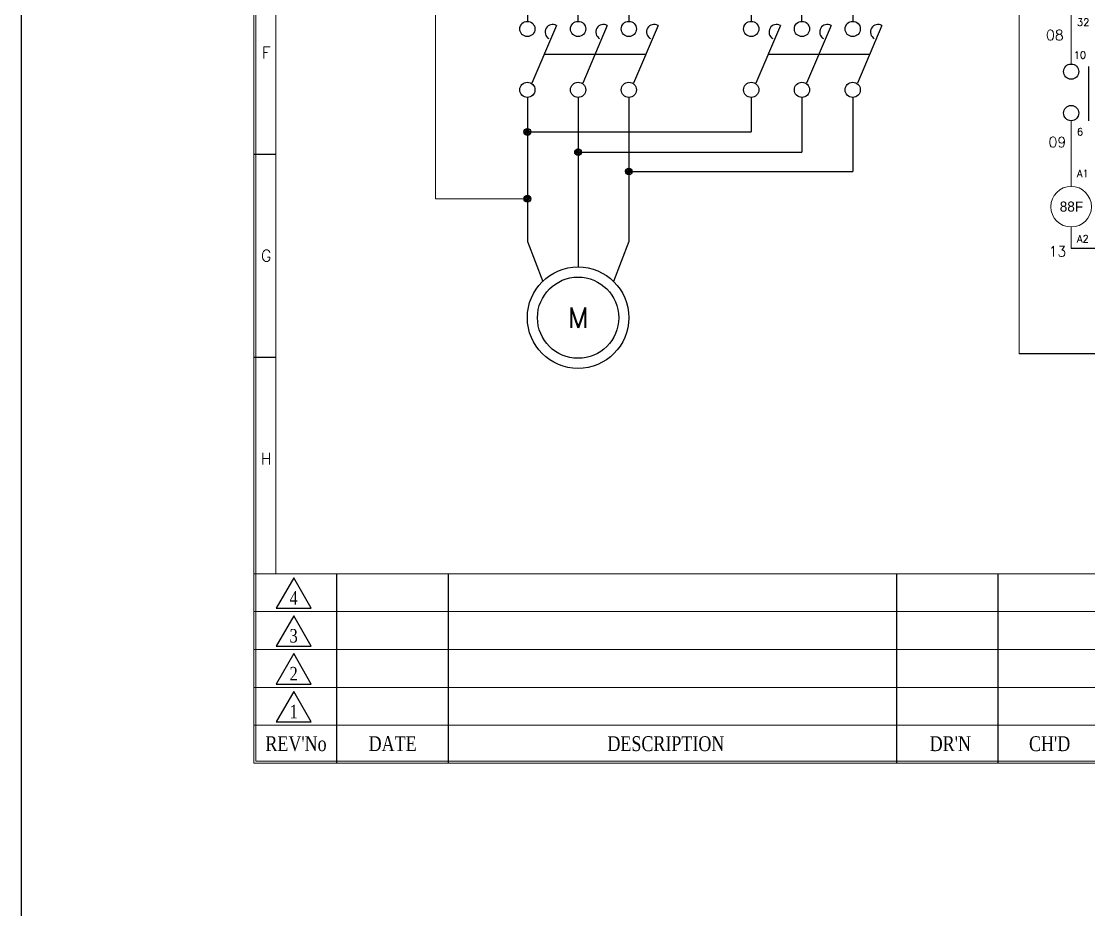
# Model space of a CAD drawing. Header units: millimetres. Extents: x 107 to 2900, y 85 to 3996.
# Drawn here: x 1879.8 to 2220.6, y 1311.2 to 1594.7 of the extents above; entities that cross this region are included whole.
import ezdxf
from ezdxf.enums import TextEntityAlignment as Align
from ezdxf.lldxf.tags import DXFTag

# ---------------------------------------------------------------- set-up
doc = ezdxf.new("R2010")
doc.units = ezdxf.units.MM
for name, color, linetype in [('1', 1, 'CENTER'), ('10', 1, 'Continuous'), ('20', 2, 'Continuous'), ('30', 3, 'Continuous'), ('40', 4, 'Continuous'), ('70', 7, 'Continuous')]:
    doc.layers.add(name, color=color, linetype=linetype)
doc.styles.add('SIMPLEX', font='SIMPLEX')
doc.styles.add('SS', font='batang.ttc', dxfattribs={"width": 0.8})
doc.styles.get("Standard").update_dxf_attribs({"font": 'BareunDotumPro1.ttf'})
doc.styles.add('STYLE2', font='romant.shx')
tags = doc.linetypes.add('CENTER', pattern=[2, 1.25, -0.25, 0.25, -0.25]).pattern_tags.tags
tags[10:11] = [DXFTag(74, 4), DXFTag(75, 0), DXFTag(340, '0'), DXFTag(46, 1.0), DXFTag(50, 0.0), DXFTag(44, 0.0), DXFTag(45, 0.0)]
tags[8:9] = [DXFTag(74, 4), DXFTag(75, 0), DXFTag(340, '0'), DXFTag(46, 1.0), DXFTag(50, 0.0), DXFTag(44, 0.0), DXFTag(45, 0.0)]
tags[6:7] = [DXFTag(74, 4), DXFTag(75, 0), DXFTag(340, '0'), DXFTag(46, 1.0), DXFTag(50, 0.0), DXFTag(44, 0.0), DXFTag(45, 0.0)]
tags[4:5] = [DXFTag(74, 4), DXFTag(75, 0), DXFTag(340, '0'), DXFTag(46, 1.0), DXFTag(50, 0.0), DXFTag(44, 0.0), DXFTag(45, 0.0)]

msp = doc.modelspace()

# ---------------------------------------------------------------- hatches: boundary and pattern name
at = {"layer": '70'}
h = msp.add_hatch(dxfattribs=at)
h.set_pattern_fill('ANSI33', color=256, scale=2.16, style=0)
h.set_pattern_definition([(45, (3781.93273, 970.9214), (-0.38183766, 0.38183766), []), (45, (3782.31457, 970.9214), (-0.38183766, 0.38183766), [0.27, -0.135])])
h.paths.add_polyline_path([(2041.388, 1560.523, 0.4142136), (2040.308, 1559.443, 0.4142136), (2041.388, 1558.363)])
h.paths.add_polyline_path([(2041.388, 1560.523), (2041.388, 1559.443), (2042.468, 1559.443, 0.4142136)])
h.paths.add_polyline_path([(2042.468, 1559.443), (2041.388, 1559.443), (2041.388, 1558.363, 0.4142136)])
h = msp.add_hatch(dxfattribs=at)
h.set_pattern_fill('ANSI33', color=256, scale=2.16, style=0)
h.set_pattern_definition([(45, (3798.13273, 964.44553), (-0.38183766, 0.38183766), []), (45, (3798.51457, 964.44553), (-0.38183766, 0.38183766), [0.27, -0.135])])
h.paths.add_polyline_path([(2057.588, 1554.047, 0.4142136), (2056.508, 1552.967, 0.4142136), (2057.588, 1551.887)])
h.paths.add_polyline_path([(2057.588, 1554.047), (2057.588, 1552.967), (2058.668, 1552.967, 0.4142136)])
h.paths.add_polyline_path([(2058.668, 1552.967), (2057.588, 1552.967), (2057.588, 1551.887, 0.4142136)])
h = msp.add_hatch(dxfattribs=at)
h.set_pattern_fill('ANSI33', color=256, scale=2.16, style=0)
h.set_pattern_definition([(45, (3814.33273, 958.2769), (-0.38183766, 0.38183766), []), (45, (3814.71457, 958.2769), (-0.38183766, 0.38183766), [0.27, -0.135])])
h.paths.add_polyline_path([(2073.788, 1547.878, 0.4142136), (2072.708, 1546.798, 0.4142136), (2073.788, 1545.718)])
h.paths.add_polyline_path([(2073.788, 1547.878), (2073.788, 1546.798), (2074.868, 1546.798, 0.4142136)])
h.paths.add_polyline_path([(2074.868, 1546.798), (2073.788, 1546.798), (2073.788, 1545.718, 0.4142136)])
h = msp.add_hatch(dxfattribs=at)
h.set_pattern_fill('ANSI33', color=256, scale=2.16, style=0)
h.set_pattern_definition([(45, (3781.93273, 949.5781), (-0.38183766, 0.38183766), []), (45, (3782.31457, 949.5781), (-0.38183766, 0.38183766), [0.27, -0.135])])
h.paths.add_polyline_path([(2041.388, 1539.179, 0.4142136), (2040.308, 1538.099, 0.4142136), (2041.388, 1537.019)])
h.paths.add_polyline_path([(2041.388, 1539.179), (2041.388, 1538.099), (2042.468, 1538.099, 0.4142136)])
h.paths.add_polyline_path([(2042.468, 1538.099), (2041.388, 1538.099), (2041.388, 1537.019, 0.4142136)])

# ---------------------------------------------------------------- linework, layer by layer
at = {"color": 0, "lineweight": 30}
for p, q in [((2041.388, 1631.229), (2041.388, 1594.729)), ((2057.588, 1594.729), (2057.588, 1631.229)), ((2073.788, 1631.229), (2073.788, 1594.729)), ((2145.27, 1622.772), (2145.27, 1594.729)), ((2129.07, 1594.729), (2129.07, 1616.296)), ((2112.87, 1610.127), (2112.87, 1594.729)), ((2041.388, 1570.429), (2041.388, 1524.426)), ((2057.588, 1570.429), (2057.588, 1516.326)), ((2073.788, 1570.429), (2073.788, 1524.426)), ((2112.87, 1570.429), (2112.87, 1559.443)), ((2129.07, 1570.429), (2129.07, 1552.967)), ((2145.27, 1570.429), (2145.27, 1546.798)), ((2041.388, 1524.426), (2046.289, 1511.735)), ((2073.788, 1524.426), (2068.887, 1511.735))]:
    msp.add_line(p, q, dxfattribs=at)
at = {"color": 0, "linetype": 'Continuous'}
for p, q in [((2046.784, 1584.202), (2079.049, 1584.202)), ((2118.266, 1584.202), (2150.531, 1584.202))]:
    msp.add_line(p, q, dxfattribs=at)
at = {"color": 0}
msp.add_line((2220.527, 1580.296), (2220.527, 1563.024), dxfattribs=at)
at = {"color": 1, "lineweight": 15}
msp.add_line((2041.388, 1538.099), (2012.111, 1538.099), dxfattribs=at)
for p, q in [((2230.556, 1522.261), (2215.008, 1522.261)), ((2307.776, 1488.584), (2198.429, 1488.584))]:
    msp.add_line(p, q)
msp.add_lwpolyline([(1879.826, 3363.289), (2900.497, 3363.289), (2900.497, 85.223), (1879.826, 85.223)], close=True)
at = {"color": 0}
for centre in [(2215.019, 1578.676), (2215.019, 1565.454)]:
    msp.add_circle(centre, 2.43, dxfattribs=at)
at = {"color": 0, "lineweight": 30}
for radius in [16.2, 12.96]:
    msp.add_circle((2057.588, 1500.126), radius, dxfattribs=at)
at = {"layer": '1', "color": 0}
for p, q in [((2050.703, 1593.419), (2042.866, 1574.985)), ((2066.903, 1593.419), (2059.066, 1574.985)), ((2083.103, 1593.419), (2075.266, 1574.985)), ((2122.185, 1593.419), (2114.348, 1574.985)), ((2138.385, 1593.419), (2130.548, 1574.985)), ((2154.585, 1593.419), (2146.748, 1574.985))]:
    msp.add_line(p, q, dxfattribs=at)
for centre in [(2041.388, 1592.299), (2057.588, 1592.299), (2073.788, 1592.299), (2112.87, 1592.299), (2129.07, 1592.299), (2145.27, 1592.299), (2041.388, 1572.859), (2057.588, 1572.859), (2073.788, 1572.859), (2112.87, 1572.859), (2129.07, 1572.859), (2145.27, 1572.859)]:
    msp.add_circle(centre, 2.43, dxfattribs=at)
for centre in [(2049.488, 1591.314), (2065.688, 1591.314), (2081.888, 1591.314), (2120.97, 1591.314), (2137.17, 1591.314), (2153.37, 1591.314)]:
    msp.add_arc(centre, 2.43, 60, 240, dxfattribs=at)
at = {"layer": '10', "color": 0}
for points in [[(1966.799, 1417.083), (1961.187, 1407.363), (1972.411, 1407.363)], [(1966.799, 1404.987), (1961.187, 1395.267), (1972.411, 1395.267)], [(1966.799, 1392.891), (1961.187, 1383.171), (1972.411, 1383.171)], [(1966.799, 1380.795), (1961.187, 1371.075), (1972.411, 1371.075)]]:
    msp.add_lwpolyline(points, close=True, dxfattribs=at)
at = {"layer": '20', "color": 0, "lineweight": 13}
msp.add_lwpolyline([(1961.132, 1418.387), (1961.132, 1933.979), (2767.676, 1933.979), (2767.676, 1418.387)], dxfattribs=at)
at = {"layer": '30', "color": 0}
for p, q in [((1954.004, 1552.307), (1961.132, 1552.307)), ((1954.004, 1487.507), (1961.132, 1487.507))]:
    msp.add_line(p, q, dxfattribs=at)
at = {"layer": '40', "color": 0}
for p, q in [((1980.498, 1418.387), (1980.498, 1357.907)), ((2016.138, 1418.387), (2016.138, 1357.907)), ((2159.204, 1418.387), (2159.204, 1357.907)), ((2191.604, 1418.387), (2191.604, 1357.907))]:
    msp.add_line(p, q, dxfattribs=at)
at = {"layer": '40', "color": 0, "lineweight": 13}
for p, q in [((2256.404, 1406.291), (1954.004, 1406.291)), ((2256.404, 1394.195), (1954.004, 1394.195)), ((2256.404, 1382.099), (1954.004, 1382.099)), ((2256.404, 1370.003), (1954.004, 1370.003))]:
    msp.add_line(p, q, dxfattribs=at)
at = {"layer": '70', "lineweight": 15}
for p, q in [((2198.428, 1496.611), (2198.424, 1842.051)), ((2215.008, 1597.998), (2215.008, 1581.106)), ((2215.008, 1563.024), (2215.008, 1542.041)), ((2215.008, 1522.261), (2215.008, 1529.081)), ((2198.429, 1488.584), (2198.428, 1519.111))]:
    msp.add_line(p, q, dxfattribs=at)
at = {"layer": '70', "color": 1, "lineweight": 15}
msp.add_line((2012.111, 1538.099), (2012.108, 1791.357), dxfattribs=at)
at = {"layer": '70', "linetype": 'ByBlock', "lineweight": 30}
for p, q in [((2041.388, 1559.443), (2112.87, 1559.443)), ((2057.588, 1552.967), (2129.07, 1552.967)), ((2073.788, 1546.798), (2145.27, 1546.798))]:
    msp.add_line(p, q, dxfattribs=at)
at = {"layer": '70', "color": 0, "lineweight": 13}
msp.add_line((1954.004, 1418.387), (2774.804, 1418.387), dxfattribs=at)
for points in [[(2774.804, 1357.907), (1954.004, 1357.907), (1954.004, 1941.107), (2774.804, 1941.107)], [(2774.156, 1358.555), (1954.652, 1358.555), (1954.652, 1940.459), (2774.156, 1940.459)]]:
    msp.add_lwpolyline(points, close=True, dxfattribs=at)
at = {"layer": '70'}
for centre in [(2041.388, 1559.443), (2057.588, 1552.967), (2073.788, 1546.798), (2041.388, 1538.099)]:
    msp.add_circle(centre, 1.08, dxfattribs=at)
at = {"layer": '70', "lineweight": 15}
msp.add_circle((2215.008, 1535.561), 6.48, dxfattribs=at)

# ---------------------------------------------------------------- texts
at = {"color": 0, "style": 'STYLE2'}
for s, height, p in [('32', 2.3063, (2216.876, 1593.296)), ('08', 3.2947, (2206.987, 1588.699)), ('10', 2.3063, (2215.816, 1582.814)), ('09', 3.2947, (2207.789, 1554.535)), ('6', 2.306, (2216.876, 1558.321)), ('A1', 2.3063, (2216.876, 1544.993)), ('A2', 2.3063, (2216.876, 1524.156)), ('13', 3.2947, (2207.789, 1519.63))]:
    msp.add_text(s, height=height, dxfattribs=at).set_placement(p)
at = {"color": 0, "linetype": 'Continuous'}
msp.add_text('88F', height=3.24, dxfattribs=at).set_placement((2215.106, 1535.6), align=Align.MIDDLE)
at = {"color": 0, "linetype": 'Continuous', "style": 'SIMPLEX'}
msp.add_text('M', height=6.48, dxfattribs=at).set_placement((2057.588, 1500.126), align=Align.MIDDLE)
at = {"layer": '30', "color": 0, "style": 'SIMPLEX'}
for s, p in [('F', (1958, 1584.707)), ('G', (1958, 1519.907)), ('H', (1958, 1455.107))]:
    msp.add_text(s, height=3.672, dxfattribs=at).set_placement(p, align=Align.MIDDLE)
at = {"layer": '40', "color": 0, "style": 'SS', "width": 0.8}
for s, height, p in [('4', 4.32, (1966.771, 1408.527)), ('3', 4.32, (1966.771, 1396.431)), ('2', 4.32, (1966.771, 1384.335)), ('1', 4.32, (1966.771, 1372.239)), ("REV'No", 4.752, (1967.525, 1361.775)), ('DATE', 4.752, (1998.365, 1361.775)), ('DESCRIPTION', 4.752, (2085.62, 1361.775)), ("CH'D", 4.752, (2208.145, 1361.762)), ("DR'N", 4.752, (2176.44, 1361.762))]:
    msp.add_text(s, height=height, dxfattribs=at).set_placement(p, align=Align.CENTER)

doc.saveas('drawing.dxf')
